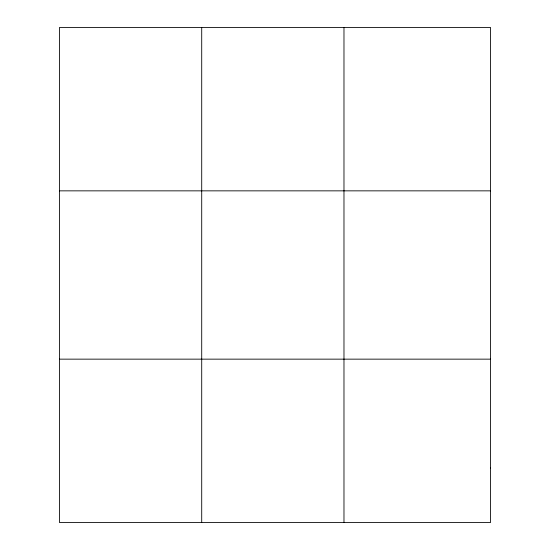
<?xml version="1.0" encoding="UTF-8"?>
<svg xmlns="http://www.w3.org/2000/svg" width="550" height="550" viewBox="0 0 550 550"><rect width="100%" height="100%" fill="white"/><g stroke="black" fill="none" stroke-linecap="round" stroke-linejoin="round"><path stroke-width="0.82" d="M201.712 27.5L201.712 522.5M343.977 27.5L343.977 522.5M59.448 190.85L490.552 190.85M59.448 359.15L490.552 359.15M490.552 468.05L490.552 522.5L59.448 522.5L59.448 27.5L490.552 27.5L490.552 468.05"/></g></svg>
